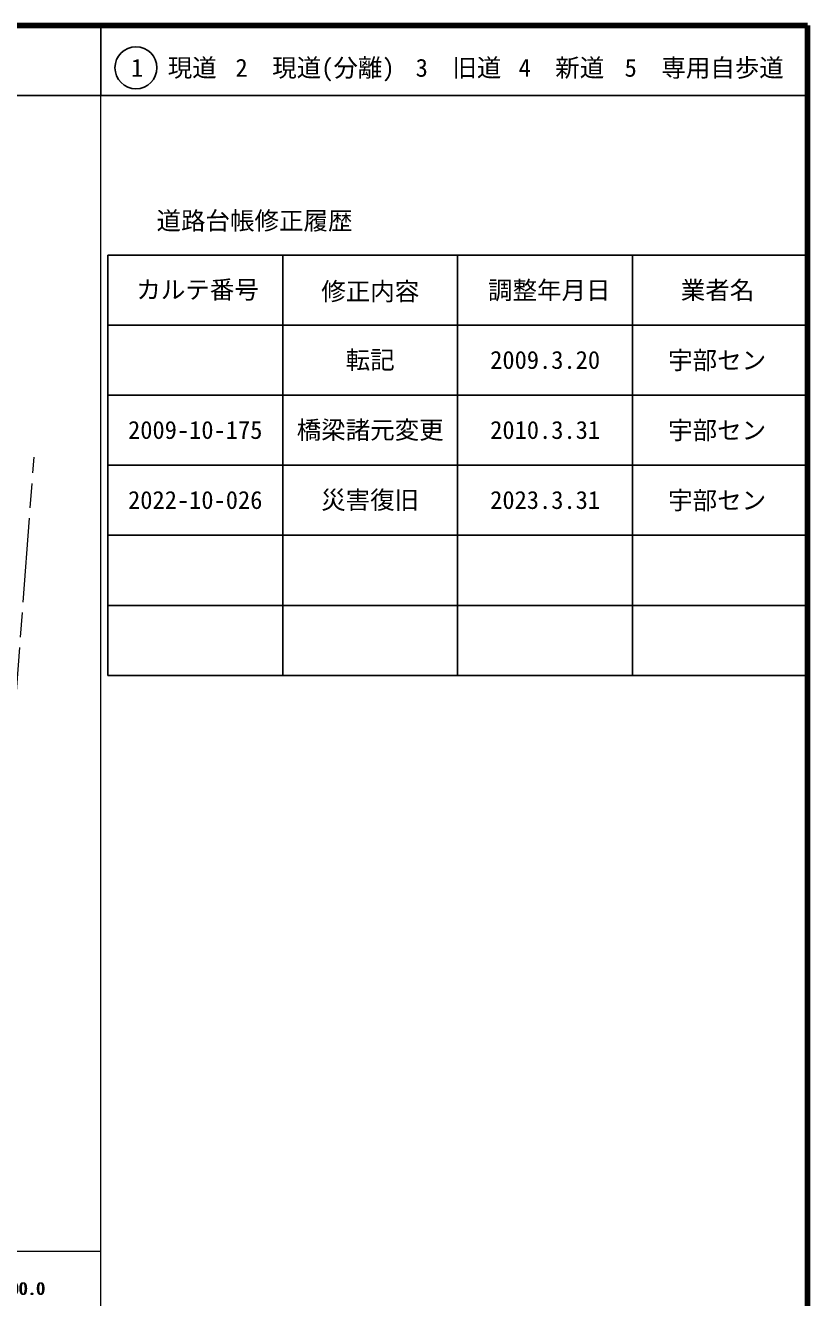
# Model space of a CAD drawing. Units: millimetres on the paper, enlarged 1000 times. Extents: x 40000 to 680000, y 20000 to 380000.
# Drawn here: x 568236 to 680000, y 198357 to 380000 of the extents above; entities that cross this region are included whole.
import ezdxf
from ezdxf.enums import TextEntityAlignment as Align

# ---------------------------------------------------------------- set-up
doc = ezdxf.new("R2010")
doc.units = ezdxf.units.MM
doc.header["$LTSCALE"] = 1000
doc.linetypes.add('CHAIN', pattern=[18.5, 12, -1.5, 3.5, -1.5])
for name, color, linetype, lineweight in [('M-BMK', 2, 'CHAIN', 13), ('M-TTL', 2, 'Continuous', 140), ('M-TTL-BAND', 7, 'Continuous', 13), ('M-TTL-FRAM', 2, 'Continuous', 25), ('M-TTL-LINE', 7, 'Continuous', 25)]:
    doc.layers.add(name, color=color, linetype=linetype, lineweight=lineweight)
doc.layers.add('M-TTL-TXT', color=7, linetype='Continuous')
doc.styles.add('ＭＳ ゴシック', font='')
doc.styles.get('ＭＳ ゴシック').set_extended_font_data('MS Gothic')

msp = doc.modelspace()

# ---------------------------------------------------------------- linework, layer by layer
at = {"layer": 'M-BMK'}
msp.add_line((566531, 279213), (569475, 318353), dxfattribs=at)
at = {"layer": 'M-TTL'}
for p, q in [((680000, 380000), (40000, 380000)), ((680000, 20000), (680000, 380000))]:
    msp.add_line(p, q, dxfattribs=at)
at = {"layer": 'M-TTL-BAND'}
for p, q in [((579000, 20000), (579000, 370000)), ((40000, 205000), (579000, 205000))]:
    msp.add_line(p, q, dxfattribs=at)
at = {"layer": 'M-TTL-FRAM'}
for p, q in [((580000, 347197), (580000, 287197)), ((580000, 347197), (680000, 347197)), ((580000, 287197), (680000, 287197))]:
    msp.add_line(p, q, dxfattribs=at)
at = {"layer": 'M-TTL-LINE'}
for p, q in [((579000, 380000), (579000, 370000)), ((40000, 370000), (680000, 370000)), ((605000, 347197), (605000, 287197)), ((630000, 347197), (630000, 287197)), ((655000, 347197), (655000, 287197)), ((580000, 337197), (680000, 337197)), ((580000, 327197), (680000, 327197)), ((580000, 317197), (680000, 317197)), ((580000, 307197), (680000, 307197)), ((580000, 297197), (680000, 297197))]:
    msp.add_line(p, q, dxfattribs=at)
msp.add_circle((584031, 373958), 3000, dxfattribs=at)

# ---------------------------------------------------------------- texts
at = {"layer": 'M-TTL-BAND', "style": 'ＭＳ ゴシック'}
for p in [(567844, 198195), (568000, 198195)]:
    msp.add_text('500.0', height=1833, dxfattribs=at).set_placement(p, align=Align.BOTTOM_CENTER)
at = {"layer": 'M-TTL-TXT', "style": 'ＭＳ ゴシック'}
for s, p in [('1\u3000現道', (589448, 373958)), ('2\u3000現道(分離)', (609619, 373958)), ('3\u3000旧道', (630121, 373958)), ('4\u3000新道', (644824, 373958)), ('5\u3000専用自歩道', (665228, 373958)), ('道路台帳修正履歴', (600968, 352113)), ('カルテ番号', (592839, 342277)), ('修正内容', (617509, 342023)), ('調整年月日', (643089, 342197)), ('業者名', (667134, 342197)), ('転記', (617500, 332245)), ('2009.3.20', (642500, 332245)), ('宇部セン', (667077, 332189)), ('2009-10-175', (592500, 322245)), ('橋梁諸元変更', (617500, 322245)), ('2010.3.31', (642500, 322245)), ('宇部セン', (667077, 322189)), ('2022-10-026', (592500, 312245)), ('災害復旧', (617500, 312245)), ('2023.3.31', (642500, 312245)), ('宇部セン', (667077, 312189))]:
    msp.add_text(s, height=2566, dxfattribs=at).set_placement(p, align=Align.MIDDLE_CENTER)

doc.saveas('drawing.dxf')
